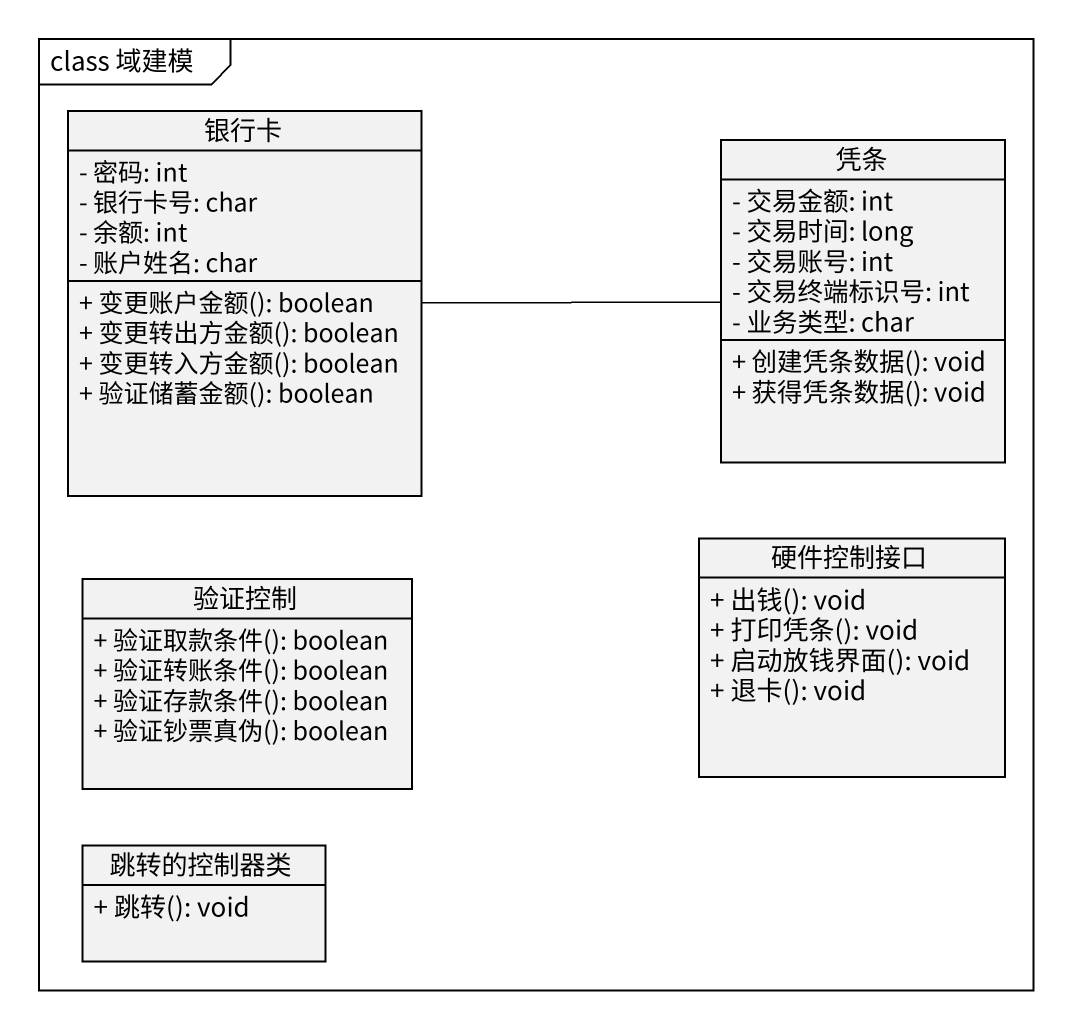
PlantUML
@startuml
mainframe class 域建模
hide circle
hide empty members
skinparam classAttributeIconSize 0
class 银行卡 {
  - 密码: int
  - 银行卡号: char
  - 余额: int
  - 账户姓名: char
  + 变更账户金额(): boolean
  + 变更转出方金额(): boolean
  + 变更转入方金额(): boolean
  + 验证储蓄金额(): boolean
}
class 凭条 {
  - 交易金额: int
  - 交易时间: long
  - 交易账号: int
  - 交易终端标识号: int
  - 业务类型: char
  + 创建凭条数据(): void
  + 获得凭条数据(): void
}
class 验证控制 {
  + 验证取款条件(): boolean
  + 验证转账条件(): boolean
  + 验证存款条件(): boolean
  + 验证钞票真伪(): boolean
}
class 硬件控制接口 {
  + 出钱(): void
  + 打印凭条(): void
  + 启动放钱界面(): void
  + 退卡(): void
}
class 跳转的控制器类 {
  + 跳转(): void
}
银行卡 -right- 凭条
@enduml
